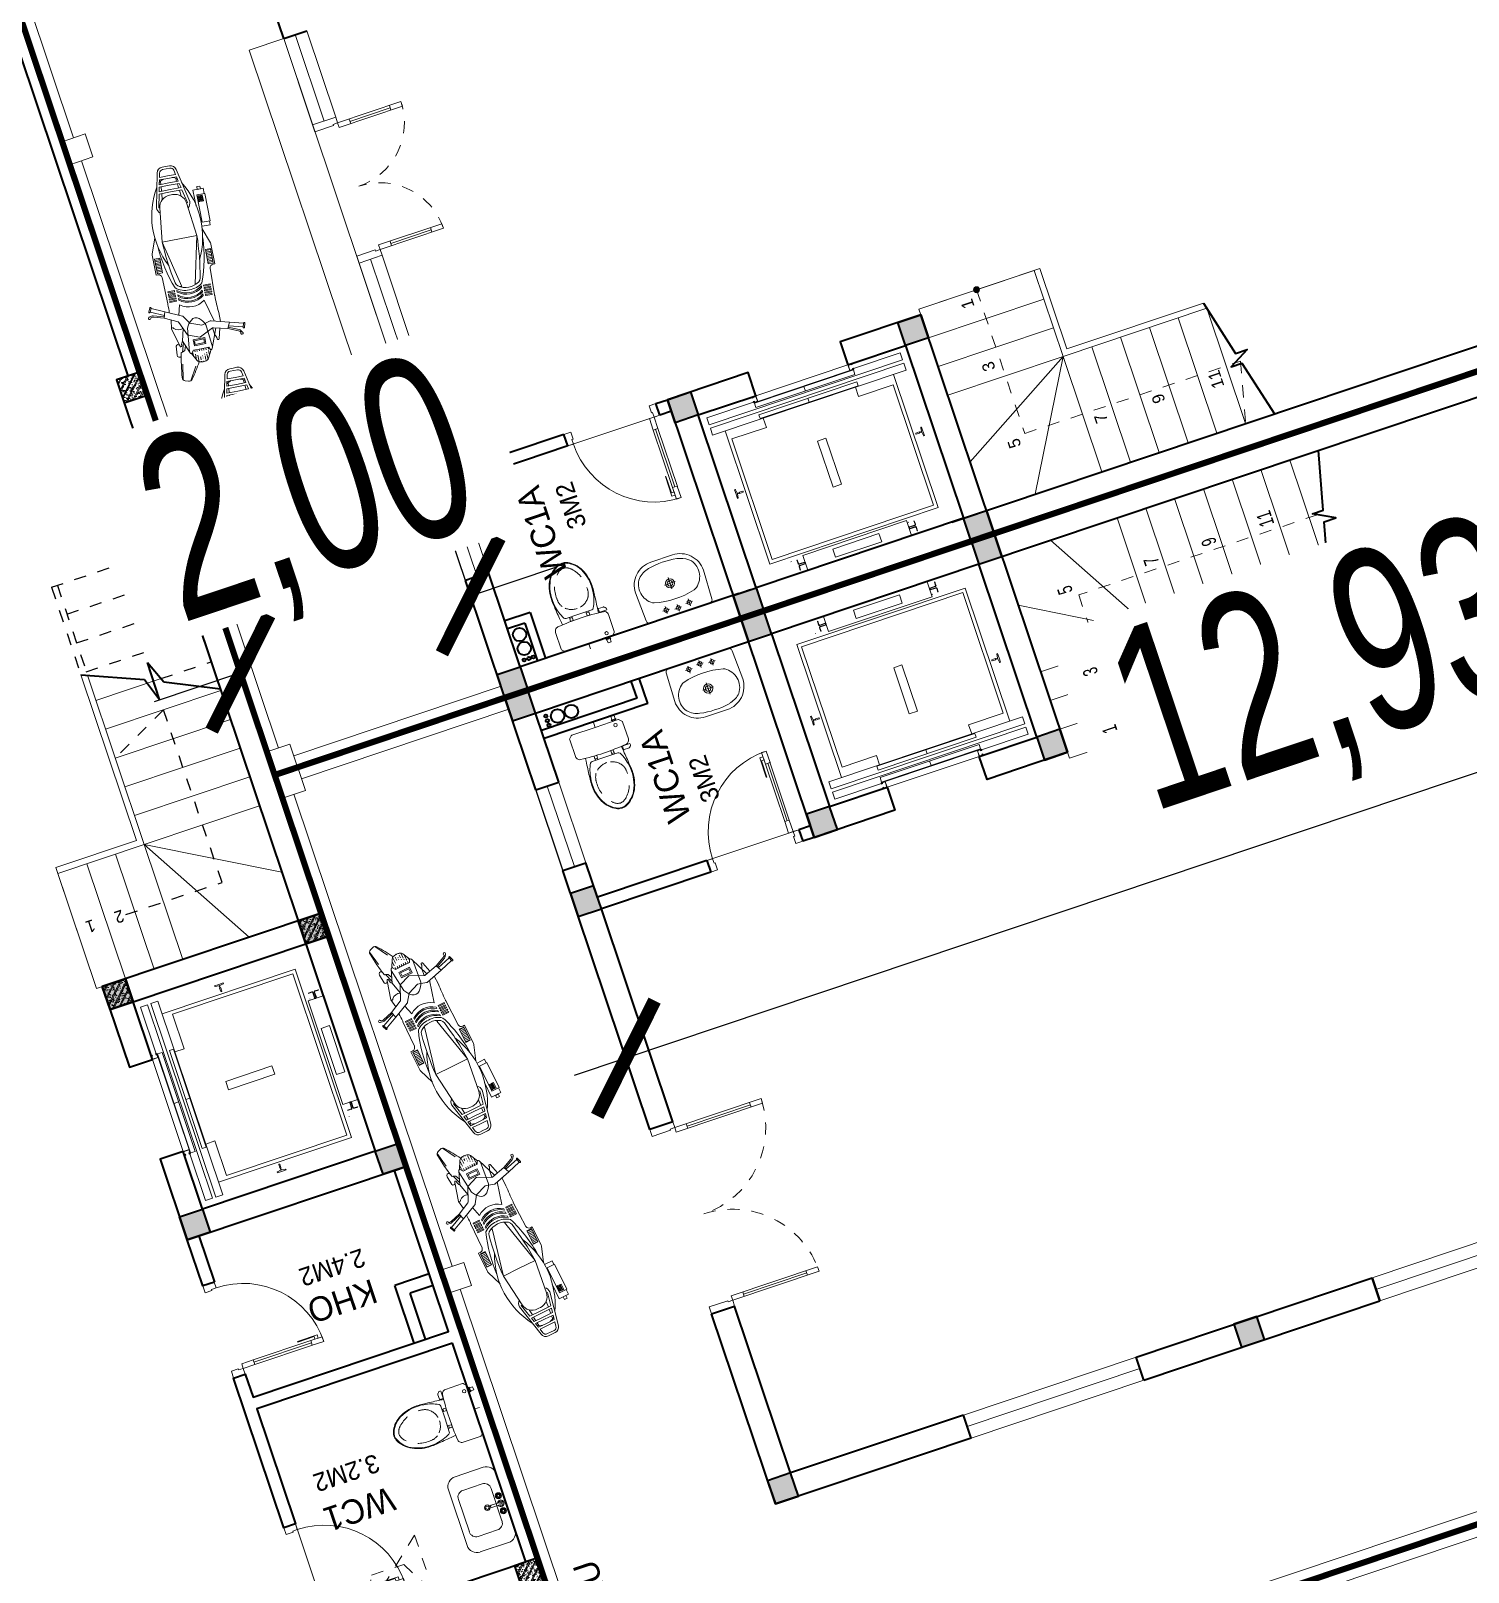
# Model space of a CAD drawing. Header units: metres. Extents: x 568336 to 569219, y 2065964 to 2066430.
# Drawn here: x 568574.41 to 568586.25, y 2066254.59 to 2066267.28 of the extents above; entities that cross this region are included whole.
import ezdxf

# ---------------------------------------------------------------- set-up
doc = ezdxf.new("R2010")
doc.units = ezdxf.units.M
for name, pattern in [('$AUDIT_BAD_LTYPE2', [0]), ('CENTER', [2, 1.25, -0.25, 0.25, -0.25]), ('DASHDOT2', [0.5, 0.25, -0.125, 0, -0.125]), ('DASHED', [0.75, 0.5, -0.25]), ('HIDDEN', [0.375, 0.25, -0.125]), ('HIDDEN2', [0.1875, 0.125, -0.0625]), ('xref-thap C (mb tang 32-2)$0$HIDDEN', [0.375, 0.25, -0.125]), ('Xref-VCMT-BT3 - tuong bao$0$HIDDEN2', [0.1875, 0.125, -0.0625])]:
    doc.linetypes.add(name, pattern=pattern)
doc.layers.get('0').update_dxf_attribs({"linetype": 'CONTINUOUS'})
doc.layers.get('DEFPOINTS').update_dxf_attribs({"linetype": 'CONTINUOUS'})
for name, color, linetype, lineweight in [('-CENTER', 143, 'CENTER', 13), ('-CONCRETE', 1, 'CONTINUOUS', 35), ('-DIM', 9, 'CONTINUOUS', 13), ('-DOOR', 137, 'CONTINUOUS', 9), ('-FURNITURE', 46, 'CONTINUOUS', 9), ('-HATCH', 8, 'CONTINUOUS', 5), ('-KH', 143, 'CONTINUOUS', 13), ('-LINE1', 7, 'CONTINUOUS', 18), ('-LINE2', 252, 'CONTINUOUS', 9), ('-STEEL1', 1, 'CONTINUOUS', 35), ('-TEXT', 7, 'CONTINUOUS', 15), ('-WALL', 4, 'CONTINUOUS', 35), ('Bighome_khuat', 251, 'DASHED', 5), ('text', 7, 'CONTINUOUS', 13), ('TEXT25', 2, 'CONTINUOUS', 13)]:
    doc.layers.add(name, color=color, linetype=linetype, lineweight=lineweight)
doc.layers.add('-RANH GIOI LO DAT', color=12, linetype='CONTINUOUS')
doc.layers.add('1-NETMANH', color=8, linetype='CONTINUOUS')
doc.styles.add('KTHUOC', font='', dxfattribs={"width": 0.8})
doc.styles.add('SVN_AVO_thuong', font='')
doc.styles.add('T1', font='', dxfattribs={"height": 200})
doc.styles.add('vnavanth', font='', dxfattribs={"width": 0.8})
doc.styles.get('KTHUOC').set_extended_font_data('.VnArial NarrowH')
doc.styles.get('SVN_AVO_thuong').set_extended_font_data('SVN-Avo')
doc.styles.get('T1').set_extended_font_data('VNgeometric Light')
doc.styles.get('vnavanth').set_extended_font_data('.VnAvantH')
doc.dimstyles.new('tien', dxfattribs={"dimscale": 0, "dimtxt": 1.5, "dimasz": 0.75, "dimexe": 0.45, "dimexo": 0, "dimgap": 0.25, "dimtad": 1, "dimzin": 1, "dimtxsty": 'KTHUOC', "dimblk1": 'ARCHTICK', "dimblk2": 'ARCHTICK', "dimsah": 1, "dimcen": 1, "dimdle": 0.45, "dimclrd": 37, "dimclre": 37, "dimclrt": 7, "dimaunit": 1, "dimadec": 0, "dimazin": 0, "dimtfac": 1, "dimtix": 1, "dimtofl": 0, "dimtmove": 2, "dimatfit": 3, "dimldrblk": 'ARCHTICK', "dimfxl": 1, "dimtfill": 1, "dimtolj": 1, "dimtzin": 1, "dimarcsym": 0})

# ---------------------------------------------------------------- blocks, each defined once
blk = doc.blocks.new('M16-T1')
at = {"layer": '-LINE1'}
blk.add_lwpolyline([(203936, 37573), (203936, 41873)], dxfattribs=at)
at = {"layer": '-RANH GIOI LO DAT', "linetype": 'HIDDEN', "ltscale": 10, "const_width": 50}
blk.add_lwpolyline([(204036, 28918), (204036, 46573), (195036, 46573), (195036, 28709)], close=True, dxfattribs=at)
blk = doc.blocks.new('X-5M-DH-2-CORE$0$A$C75E80C28')
at = {"layer": '-LINE2', "linetype": 'Continuous', "ltscale": 2}
for p, q in [((-557, -112), (-560, -112)), ((-510, -22), (-510, -51)), ((-507, -22), (-510, -22)), ((-510, -109), (-510, -79)), ((-507, -22), (-507, -51)), ((-507, -109), (-507, -79)), ((-456, -57), (-501, -57)), ((-456, -60), (-501, -60)), ((-456, -70), (-501, -70)), ((-456, -73), (-501, -73)), ((-453, -63), (-453, -67)), ((-450, -63), (-450, -67)), ((450, -63), (450, -67)), ((453, -63), (453, -67)), ((456, -57), (501, -57)), ((456, -60), (501, -60)), ((456, -70), (501, -70)), ((456, -73), (501, -73)), ((457, -112), (460, -112)), ((507, -22), (510, -22)), ((507, -22), (507, -51)), ((507, -109), (507, -79)), ((510, -22), (510, -51)), ((510, -109), (510, -79)), ((-731, -149), (731, -149)), ((-731, -1305), (-731, -149)), ((-700, -179), (700, -179)), ((-700, -1225), (-700, -179)), ((700, -1225), (700, -179)), ((731, -1305), (731, -149)), ((-700, -1225), (-400, -1225)), ((-400, -1305), (-400, -1225)), ((700, -1225), (400, -1225)), ((400, -1305), (400, -1225)), ((840, -1305), (-840, -1305)), ((-840, -1365), (-840, -1305)), ((840, -1365), (-840, -1365)), ((840, -1395), (-840, -1395)), ((-840, -1395), (-840, -1455)), ((425, -1309), (-425, -1309)), ((-425, -1343), (-425, -1309)), ((425, -1343), (-425, -1343)), ((0, -1309), (0, -1343)), ((425, -1343), (425, -1309)), ((840, -1365), (840, -1305)), ((840, -1395), (840, -1455)), ((-840, -1455), (-435, -1455)), ((-435, -1450), (-435, -1460)), ((-435, -1450), (-400, -1450)), ((-435, -1460), (-425, -1460)), ((-435, -1490), (-435, -1500)), ((-435, -1490), (-425, -1490)), ((-435, -1500), (-400, -1500)), ((-433, -1452), (-433, -1458)), ((-433, -1452), (-402, -1452)), ((-433, -1458), (-425, -1458)), ((-433, -1492), (-433, -1498)), ((-433, -1492), (-425, -1492)), ((-433, -1498), (-402, -1498)), ((430, -1406), (-430, -1406)), ((-430, -1406), (-430, -1446)), ((430, -1446), (-430, -1446)), ((-425, -1458), (-425, -1460)), ((-425, -1490), (-425, -1492)), ((-402, -1452), (-402, -1498)), ((400, -1450), (-400, -1450)), ((-400, -1450), (-400, -1500)), ((0, -1406), (0, -1446)), ((400, -1450), (400, -1500)), ((435, -1450), (400, -1450)), ((435, -1500), (400, -1500)), ((402, -1452), (402, -1498)), ((433, -1452), (402, -1452)), ((433, -1498), (402, -1498)), ((433, -1458), (425, -1458)), ((425, -1458), (425, -1460)), ((435, -1460), (425, -1460)), ((425, -1490), (425, -1492)), ((435, -1490), (425, -1490)), ((433, -1492), (425, -1492)), ((430, -1406), (430, -1446)), ((433, -1452), (433, -1458)), ((433, -1492), (433, -1498)), ((435, -1450), (435, -1460)), ((840, -1455), (435, -1455)), ((435, -1490), (435, -1500))]:
    blk.add_line(p, q, dxfattribs=at)
for points in [[(-450, 0), (-450, -130), (450, -130), (450, 0)], [(-200, -29), (200, -29), (200, -101), (-200, -101)], [(-36, -584), (36, -584), (36, -984), (-36, -984)]]:
    blk.add_lwpolyline(points, close=True, dxfattribs=at)
for points in [[(-780, -789), (-751, -789, 0.414214), (-750, -788), (-750, -784), (-750, -780, 0.414214), (-751, -779), (-780, -779, -0.256978), (-784, -782), (-798, -782, -0.414214), (-801, -779), (-804, -749, 0.414214), (-807, -746), (-812, -746), (-812, -784), (-812, -821), (-807, -821, 0.414214), (-804, -818), (-801, -789, -0.414214), (-798, -786), (-784, -786, -0.256978), (-780, -789)], [(780, -789), (751, -789, -0.414214), (750, -788), (750, -784), (750, -780, -0.414214), (751, -779), (780, -779, 0.256978), (784, -782), (798, -782, 0.414214), (801, -779), (804, -749, -0.414214), (807, -746), (812, -746), (812, -784), (812, -821), (807, -821, -0.414214), (804, -818), (801, -789, 0.414214), (798, -786), (784, -786, 0.256978), (780, -789)]]:
    blk.add_lwpolyline(points, format="xyb", dxfattribs=at)
for centre, radius, start, end in [((-501, -51), 9.4, 180, 270), ((-501, -79), 9.4, 90, 180), ((-501, -51), 6.2, 180, 270), ((-501, -79), 6.2, 90, 180), ((-456, -63), 6.2, 0, 90), ((-456, -63), 3, 0, 90), ((-456, -67), 6.2, 270, 0), ((-456, -67), 3, 270, 0), ((456, -63), 6.2, 90, 180), ((456, -67), 6.2, 180, 270), ((456, -63), 3, 90, 180), ((456, -67), 3, 180, 270), ((501, -51), 6.2, 270, 0), ((501, -51), 9.4, 270, 0), ((501, -79), 9.4, 0, 90), ((501, -79), 6.2, 0, 90)]:
    blk.add_arc(centre, radius, start, end, dxfattribs=at)
blk = doc.blocks.new('A$C5C575821')
at = {"layer": '-CONCRETE'}
h = blk.add_hatch(color=256, dxfattribs=at)
h.dxf.hatch_style = 1
h.paths.add_polyline_path([(0, 200), (0, 0), (200, 0), (200, 200)])
blk.add_lwpolyline([(0, 0), (200, 0), (200, 200), (0, 200)], close=True, dxfattribs=at)
blk = doc.blocks.new('A$C3F71457E')
at = {"layer": '-CONCRETE'}
blk.add_lwpolyline([(0, -100), (0, 400), (-1500, 400), (-1500, -1400), (0, -1400), (0, -900), (200, -900), (200, -1600), (-1700, -1600), (-1700, 600), (200, 600), (200, -100), (0, -100)], dxfattribs=at)
at = {"layer": '-LINE1'}
blk.add_line((0, -900), (0, -100), dxfattribs=at)
at = {"layer": '-WALL'}
for p in [(-1700, 400), (0, 400), (-1700, -1600), (0, -1600)]:
    blk.add_blockref('A$C5C575821', p, dxfattribs=at)
at = {"color": 2, "rotation": 90}
blk.add_blockref('X-5M-DH-2-CORE$0$A$C75E80C28', (-1500, -500), dxfattribs=at)
blk = doc.blocks.new('A$C18091ED7')
for p, q in [((0, -42), (0, 0)), ((146, -27), (179, -27)), ((146, -27), (146, -30)), ((146, -30), (166, -30)), ((153, -37), (146, -30)), ((152, 0), (152, -27)), ((152, 0), (179, 0)), ((153, -37), (166, -37)), ((153, -40), (153, -37)), ((153, -40), (178, -40)), ((153, -40), (178, -40)), ((153, -40), (153, -42)), ((185, -30), (166, -30)), ((178, -37), (166, -37)), ((185, -30), (178, -37)), ((178, -37), (178, -40)), ((178, -40), (178, -42)), ((179, 0), (179, -27)), ((179, -27), (185, -27)), ((185, -27), (185, -30)), ((-83, -267), (-83, -300)), ((-83, -278), (-83, -288)), ((-61, -290), (-83, -290)), ((-63, -265), (-81, -265)), ((-61, -267), (-61, -300)), ((61, -267), (61, -300)), ((61, -290), (83, -290)), ((63, -265), (81, -265)), ((83, -267), (83, -300)), ((83, -278), (83, -288)), ((165, -262), (165, -290)), ((168, -260), (228, -260)), ((168, -292), (207, -292)), ((231, -274), (231, -262))]:
    blk.add_line(p, q)
for points in [[(230, -219, -0.137407), (225, -235), (222, -241, -0.236081), (198, -255, -0.051961), (-198, -255, -0.236081), (-222, -241), (-225, -235, -0.137407), (-230, -219), (-230, -72, -0.198912), (-226, -63), (-209, -46, -0.198912), (-200, -42), (0, -42), (200, -42, -0.198912), (209, -46), (226, -63, -0.198912), (230, -72)], [(144, -619, -0.212405), (26, -734, -0.027685), (-1, -739, -0.022279), (-26, -734, -0.212405), (-144, -619, -0.142796), (-167, -428, -0.093005), (-128, -309, -0.256439), (-111, -300), (0, -300), (111, -300, -0.256439), (128, -309, -0.093005), (167, -428, -0.142796)]]:
    blk.add_lwpolyline(points, format="xyb", close=True)
at = {"linetype": 'xref-thap C (mb tang 32-2)$0$HIDDEN', "ltscale": 100}
blk.add_lwpolyline([(61, -669, -0.199031), (0, -699, -0.199031), (-61, -669, -0.218924), (-132, -478, -0.153791), (-112, -404, -0.236701), (0, -348, -0.236701), (112, -404, -0.153791), (132, -478, -0.218924)], format="xyb", close=True, dxfattribs=at)
blk.add_circle((166, -78), 13.9)
for centre, radius, start, end in [((-81, -267), 1.98, 90, 180), ((-63, -267), 1.98, 0, 90), ((63, -267), 1.98, 90, 180), ((81, -267), 1.98, 0, 90), ((168, -262), 2.47, 90, 180), ((168, -290), 2.47, 180, 270), ((207, -277), 15.5, 270, 306.4659), ((168, -225), 80.1, 306.4659, 320.3123), ((228, -274), 2.47, 320.3123, 0)]:
    blk.add_arc(centre, radius, start, end)
for points in [[(-156, -259), (-157, -267), (-164, -328), (-169, -385), (-184, -528), (-136, -679), (-50, -735), (-20, -741), (0, -744)], [(156, -259), (157, -267), (164, -328), (169, -385), (184, -528), (136, -679), (50, -735), (20, -741), (0, -744)]]:
    blk.add_open_spline(points, degree=3, knots=[130.613938, 130.613938, 130.613938, 130.613938, 152.852109, 311.129351, 417.703951, 561.383393, 697.692632, 710.812262, 710.812262, 710.812262, 710.812262])
blk = doc.blocks.new('*U18')
at = {"linetype": '$AUDIT_BAD_LTYPE2'}
for p, q in [((70, 100), (70, 600)), ((90, 600), (90, 100))]:
    blk.add_line(p, q, dxfattribs=at)
for points in [[(50, 600), (90, 600), (90, 700), (50, 700), (50, 600)], [(50, 603), (50, 100)], [(50, 100), (90, 100), (90, 0), (50, 0), (50, 100)]]:
    blk.add_lwpolyline(points)
for points in [[(118, 495), (118, 664), (90, 664), (90, 636), (113, 636), (113, 495)], [(0, 0), (50, 0), (50, -40), (60, -40), (60, -100), (0, -100)], [(800, 0), (750, 0), (750, -40), (740, -40), (740, -100), (800, -100)]]:
    blk.add_lwpolyline(points, close=True)
at = {"linetype": '$AUDIT_BAD_LTYPE2', "ltscale": 0.3}
blk.add_arc((50, 0), 700, 0, 90, dxfattribs=at)
blk = doc.blocks.new('*U45')
for p, q in [((-1110, 450), (-1150, 450)), ((-1130, 100), (-1130, 450)), ((-90, 450), (-50, 450)), ((-70, 100), (-70, 450)), ((-1110, 100), (-1150, 100)), ((-90, 100), (-50, 100))]:
    blk.add_line(p, q)
for points in [[(-1150, 0), (-1110, 0), (-1110, 550), (-1150, 550)], [(-50, 0), (-90, 0), (-90, 550), (-50, 550)], [(-1200, -200), (-1140, -200), (-1140, -40), (-1150, -40), (-1150, 0), (-1200, 0)], [(0, -200), (-60, -200), (-60, -40), (-50, -40), (-50, 0), (0, 0)]]:
    blk.add_lwpolyline(points, close=True)
at = {"linetype": 'HIDDEN', "ltscale": 0.1}
for centre, start, end in [((-1150, 0), 0, 90), ((-50, 0), 90, 180)]:
    blk.add_arc(centre, 550, start, end, dxfattribs=at)
blk = doc.blocks.new('A$C4ace49fd')
for p, q in [((167, 414), (224, 414)), ((195, 383), (195, 443)), ((267, 429), (324, 429)), ((295, 398), (295, 458)), ((367, 414), (424, 414)), ((395, 383), (395, 443)), ((295, 165), (295, 264)), ((249, 215), (342, 215))]:
    blk.add_line(p, q)
for points in [[(0, 200, 0.414214), (200, 0), (390, 0, 0.414214), (590, 200), (581, 446, 0.409799), (551, 475), (39, 475, 0.403607), (9, 446)], [(177, 40, 0.090773), (424, 43, 0.149887), (521, 96, 0.430722), (482, 321, 0.080637), (470, 327, 0.127732), (125, 329, 0.074208), (114, 325, 0.443092), (69, 96, 0.13364), (154, 46, 0.033617)]]:
    blk.add_lwpolyline(points, format="xyb", close=True)
for centre, radius in [((195, 414), 17.5), ((295, 429), 17.5), ((395, 414), 17.5), ((295, 215), 37.5), ((295, 215), 22.5), ((295, 215), 22.5)]:
    blk.add_circle(centre, radius)
blk = doc.blocks.new('A$C49AC32B8')
h = blk.add_hatch()
h.set_pattern_fill('ANSI31', color=256, scale=100, angle=405, style=0)
h.set_pattern_definition([(90, (1628.179, -139081.394), (-12.5, 1e-15), [])])
h.paths.add_polyline_path([(-545, -149), (-545, -107), (-667, -107), (-667, -149)])
h.paths.add_polyline_path([(-545, 276), (-545, 319), (-667, 319), (-667, 276)])
h = blk.add_hatch()
h.set_pattern_fill('ANSI31', color=256, scale=150, angle=315, style=0)
h.set_pattern_definition([(2e-15, (1485.97, -142180.918), (2e-15, 18.75), [])])
edge = h.paths.add_edge_path()
edge.add_arc((142, 1), 10, 291.0634, 432.0495)
edge.add_arc((142, 169), 10, 287.9505, 428.9366)
edge.add_arc((204, 63), 30, 298.7342, 336.6848)
edge.add_arc((204, 107), 30, 383.3152, 421.2658)
edge.add_line((152, 3), (218, 36))
edge.add_line((152, 167), (218, 133))
edge.add_line((146, 10), (129, 18))
edge.add_line((129, 18), (129, 82))
edge.add_line((129, 146), (129, 82))
edge.add_line((146, 159), (129, 146))
edge.add_arc((153, 85), 85.6, 336.6848, 359.9863)
edge.add_arc((153, 85), 85.6, 360.0137, 383.3152)
for points in [[(-244, 438, 1), (-248, 447), (-248, 447), (-280, 433), (-280, 433, 1), (-276, 424)], [(-10, -301), (-42, -189), (7, -167), (7, -167), (-21, -52), (-21, -52, -0.213812), (-21, -44), (-21, -44), (32, 67), (32, 67, 0.201882), (33, 75), (33, 75), (0, 164), (0, 164, 0.201882), (-5, 169), (-5, 169), (-117, 220), (-117, 220, -0.213812), (-123, 226), (-123, 226), (-175, 332), (-175, 332), (-226, 318), (-278, 434)], [(-185, 330), (-211, 418), (-211, 418, -0.119246), (-211, 432), (-211, 432), (-207, 453)], [(-199, 441, 2.509808), (-207, 452)], [(-199, 441), (-201, 433), (-201, 433, 0.119246), (-200, 418), (-200, 418), (-175, 332)], [(-594, 214, 0.25966), (-1245, 189, 0.25966)], [(-839, 284), (-712, 329), (-712, 329, -0.085491), (-702, 331), (-535, 331), (-535, 315), (-535, 315, 0.389594), (-508, 286), (-508, 286), (-285, 281), (-285, 281, 0.038668), (-280, 281), (-280, 281, 0.005075), (-210, 283)], [(-765, -104, 0.080514), (-403, -28), (-403, -28, 0.201101), (-366, 85), (-366, 85, 0.201101), (-403, 198), (-403, 198, 0.080514), (-765, 273)], [(-226, 318), (-163, 182), (-163, 182, 0.213812), (-158, 176), (-158, 176), (-95, 132), (-61, 38), (-81, -36), (-81, -36, 0.213812), (-81, -44), (-81, -44), (-42, -189)], [(-149, 279), (-78, 291), (74, 249, -1.090751), (74, 234, 0.1744), (38, 220), (146, 178), (146, 178, -0.70664), (146, 159)], [(-64, 196, 0.330008), (-78, 272), (-78, 272, -0.752015), (-78, 291)], [(232, 118, 0.024274), (362, 201), (362, 201, 0.338506), (373, 235), (373, 235), (373, 235), (364, 260), (364, 260, 0.338506), (333, 279), (333, 279, 0.032613), (128, 248), (128, 248), (127, 238), (53, 214)], [(160, 255, 0.671768), (145, 286), (145, 286), (70, 279), (70, 279, 0.734542), (71, 250)], [(-1030, 202, 0.218308), (-1079, 224), (-1079, 224), (-1360, 164), (-1360, 164, 0.353851), (-1399, 115), (-1399, 85), (-1399, 54, 0.353851), (-1360, 5), (-1360, 5), (-1079, -55), (-1079, -55, 0.218308), (-1030, -33)], [(-1280, 161, 0.112845), (-1300, 121)], [(-1075, 205), (-1073, 197), (-1073, 197, 0.379173), (-1161, 98)], [(-403, 141, 0.365685), (-444, 190, 0.035711), (-794, 231), (-1073, 197)], [(-415, -4, 0.315879), (-415, 173)], [(-75, -66), (-259, -18), (-259, -18, 0.336681), (-259, 187), (-259, 187), (-176, 209)], [(137, 182), (-58, 160), (-58, 160, 0.114874), (-118, 116), (-118, 116, 0.363628), (-118, 51), (-118, 51, 0.117419), (-57, 6)], [(152, 3), (218, 36), (218, 36, 0.167121), (231, 51), (231, 51, 0.102024), (238, 85), (238, 85, 0.102024), (231, 119), (231, 119, 0.167121), (218, 133), (218, 133), (152, 167)], [(-1300, 49, 0.112845), (-1280, 9)], [(-1073, -27, -0.379173), (-1161, 72, 0.379173), (-1073, -27), (-1073, -27), (-1075, -35)], [(-1073, -27), (-794, -61), (-794, -61, 0.035711), (-444, -21), (-444, -21, 0.365685), (-403, 28)], [(-17, -71), (146, -9), (146, -9, 0.70664), (146, 10)], [(-1245, -19, 0.25966), (-594, -44)], [(-61, -117), (-136, -117), (-136, -117, 0.010417), (-280, -111), (-280, -111, 0.038668), (-285, -111), (-285, -111), (-508, -116), (-508, -116, 0.389594), (-535, -146), (-535, -146), (-535, -161), (-702, -161, -0.085491), (-712, -159), (-712, -159), (-839, -114)], [(38, -50, 0.1744), (74, -64), (74, -64, -1.090751), (74, -79), (74, -79), (-9, -102)], [(-3, -171), (34, -256), (34, -256, 0.119246), (43, -267), (43, -267), (59, -280)], [(7, -167), (43, -249), (43, -249, 0.119246), (51, -261), (51, -261), (58, -266)], [(-12, -302, 1), (-9, -312), (-9, -312), (24, -302), (24, -302, 1), (22, -292)], [(59, -280, 2.509808), (58, -266)]]:
    blk.add_lwpolyline(points, format="xyb")
for points in [[(-276, 424), (-244, 438)], [(-197, 326), (-246, 437)], [(227, 253), (352, 275)], [(-1262, 151), (-1289, 148)], [(-1206, 156), (-1242, 153)], [(-1075, 205), (-1186, 181), (-1186, 85), (-1186, -11), (-1075, -35)], [(-1136, 164), (-1186, 158)], [(-403, 28), (-794, -61), (-794, -61), (-794, 85), (-794, 231), (-794, 231), (-403, 141)], [(38, 220), (-61, 195)], [(82, 203), (118, 217), (127, 238)], [(146, 159), (129, 146), (129, 82), (129, 18), (146, 10)], [(263, 153), (373, 216)], [(-1262, 19), (-1289, 21)], [(-1206, 13), (-1242, 17)], [(-1136, 6), (-1186, 11)], [(-58, 6), (131, -14)], [(-1121, -185), (-1165, -185), (-1165, -99), (-1031, -99)], [(-859, -116), (-859, -185), (-892, -185)], [(38, -50), (-21, -44)], [(-14, -176), (19, -293)], [(-12, -302), (22, -292)]]:
    blk.add_lwpolyline(points)
for points in [[(-667, 319), (-667, 276), (-545, 276), (-545, 319)], [(-382, 207), (-382, 262), (-373, 262), (-373, 207)], [(-362, 207), (-362, 262), (-353, 262), (-353, 207)], [(-342, 207), (-342, 262), (-333, 262), (-333, 207)], [(-322, 207), (-322, 262), (-313, 262), (-313, 207)], [(-302, 207), (-302, 262), (-293, 262), (-293, 207)], [(-1262, 165), (-1300, 157), (-1300, 85), (-1300, 13), (-1300, 13), (-1262, 5), (-1262, 85)], [(-1242, 169), (-1242, 85), (-1242, 1), (-1242, 1), (-1206, -7), (-1206, -7), (-1206, 85), (-1206, 177), (-1206, 177)], [(95, 132), (95, 35), (44, 35), (44, 132)], [(-1161, 85), (-1161, 98)], [(-1161, 85), (-1161, 72)], [(85, 122), (85, 45), (54, 45), (54, 122)], [(-892, -190), (-892, -123), (-1121, -123), (-1121, -190)], [(-667, -149), (-667, -107), (-545, -107), (-545, -149)], [(-382, -37), (-382, -92), (-373, -92), (-373, -37)], [(-362, -37), (-362, -92), (-353, -92), (-353, -37)], [(-342, -37), (-342, -92), (-333, -92), (-333, -37)], [(-322, -37), (-322, -92), (-313, -92), (-313, -37)], [(-302, -37), (-302, -92), (-293, -92), (-293, -37)], [(-1165, -135), (-1165, -161), (-1188, -161), (-1188, -135)], [(-1111, -130), (-1111, -138), (-1063, -138), (-1063, -130)], [(-1111, -145), (-1111, -152), (-1063, -152), (-1063, -145)], [(-1111, -159), (-1111, -167), (-1063, -167), (-1063, -159)]]:
    blk.add_lwpolyline(points, close=True)
for points in [[(-1379, 115), (-1379, 85), (-1379, 54), (-1379, 54, 0.353851), (-1356, 25), (-1356, 25), (-1320, 17), (-1320, 17), (-1320, 85), (-1320, 152), (-1320, 152), (-1356, 145), (-1356, 145, 0.353851)], [(-366, 187), (-379, 187), (-379, 187, -0.363938), (-379, -18), (-379, -18), (-366, -18), (-366, -18, 0.336681)], [(-329, 187), (-342, 187), (-342, 187, -0.363938), (-342, -18), (-342, -18), (-329, -18), (-329, -18, 0.336681)], [(-311, 187), (-298, 187), (-298, 187, -0.336681), (-298, -18), (-298, -18), (-311, -18), (-311, -18, 0.363938)]]:
    blk.add_lwpolyline(points, format="xyb", close=True)
blk = doc.blocks.new('M15-T1')
at = {"layer": '-HATCH', "true_color": 0x8c8896}
h = blk.add_hatch(color=252, dxfattribs=at)
h.dxf.hatch_style = 1
edge = h.paths.add_edge_path()
edge.add_arc((197359, 106489), 24.6, 0, 360)
at = {"layer": '-CONCRETE'}
for centre, radius in [((195653, 110991, 0), 13), ((195653, 110949, 0), 13), ((195744, 110960, 0), 55), ((195864, 110960, 0), 55), ((195653, 110911, 0), 13)]:
    blk.add_circle(centre, radius, dxfattribs=at)
at = {"layer": '-DOOR'}
blk.add_line((198385, 111240), (201135, 111240), dxfattribs=at)
for points in [[(197029, 111240), (196429, 111240), (196429, 111040), (197029, 111040)], [(198385, 111240), (199185, 111240), (199185, 111040), (198385, 111040)], [(200385, 111240), (201135, 111240), (201135, 111040), (200385, 111040)]]:
    blk.add_lwpolyline(points, close=True, dxfattribs=at)
for points in [[(196429, 111140), (197029, 111140)], [(198385, 111140), (199185, 111140)], [(200385, 111140), (201135, 111140)]]:
    blk.add_lwpolyline(points, dxfattribs=at)
at = {"layer": '-HATCH'}
blk.add_line((197210, 109290), (197210, 110090), dxfattribs=at)
at = {"layer": '-KH', "linetype": 'HIDDEN2', "ltscale": 5}
blk.add_line((196110, 104614), (195610, 104739), dxfattribs=at)
blk.add_lwpolyline([(197359, 106489), (196110, 106489), (196110, 104614)], dxfattribs=at)
at = {"layer": '-KH'}
blk.add_circle((197359, 106489), 24.6, dxfattribs=at)
at = {"layer": '-LINE1'}
for p, q in [((196610, 105989), (196032, 106989)), ((196610, 106989), (196610, 105989)), ((196860, 105989), (196860, 106989)), ((196860, 106989), (196860, 105989)), ((197109, 105989), (197109, 106989)), ((197109, 106989), (197109, 105989)), ((197310, 106990), (197359, 106990)), ((197359, 105989), (197359, 106989)), ((197359, 106989), (197359, 105939)), ((196610, 105989), (195610, 106567)), ((196610, 104739), (196610, 105989)), ((196610, 105989), (197359, 105989)), ((196660, 104752), (196660, 105939)), ((196660, 105939), (197359, 105939))]:
    blk.add_line(p, q, dxfattribs=at)
at = {"layer": '-LINE1', "lineweight": 18}
for p, q in [((196610, 105989), (195610, 105989)), ((196610, 105739), (195610, 105739)), ((196610, 105489), (195610, 105489)), ((196610, 105239), (195610, 105239)), ((196610, 104989), (195610, 104989)), ((196610, 104739), (195610, 104739)), ((195610, 104489), (195610, 104489))]:
    blk.add_line(p, q, dxfattribs=at)
at = {"layer": '-LINE1'}
for points in [[(195410, 113040), (195610, 113040), (195610, 113240), (195410, 113240)], [(200710, 113040), (200910, 113040), (200910, 113240), (200710, 113240)]]:
    blk.add_lwpolyline(points, close=True, dxfattribs=at)
for points in [[(200710, 113140), (195610, 113140)], [(206210, 113140), (200910, 113140)], [(195510, 113040), (195510, 111240)], [(201135, 111240), (201135, 111540), (198385, 111540), (198385, 111240)]]:
    blk.add_lwpolyline(points, dxfattribs=at)
at = {"layer": '-RANH GIOI LO DAT', "linetype": 'HIDDEN', "ltscale": 10, "const_width": 50}
blk.add_lwpolyline([(201411, 95934), (206410, 101050), (206410, 113240), (195410, 113240), (195410, 95794)], close=True, dxfattribs=at)
at = {"layer": '-WALL'}
for p, q in [((195410, 111240), (196429, 111240)), ((195410, 98595), (195410, 111240)), ((196429, 111040), (196429, 111240)), ((196429, 111040), (196429, 111240)), ((197029, 111240), (198385, 111240)), ((197029, 111040), (197029, 111240)), ((197029, 111040), (197029, 111240)), ((198385, 111040), (198385, 111240)), ((201135, 111240), (202410, 111240)), ((201135, 111240), (201135, 111040)), ((195610, 111040), (196429, 111040)), ((195610, 109140), (195610, 111040)), ((195940, 110890), (195940, 111040)), ((196010, 110820), (196010, 111040)), ((197029, 111040), (197210, 111040)), ((197210, 110090), (197210, 111040)), ((197310, 111040), (198385, 111040)), ((197310, 110090), (197310, 111040)), ((195940, 110890), (195610, 110890)), ((196010, 110820), (195610, 110820)), ((197210, 110090), (197310, 110090)), ((197210, 109290), (197310, 109290)), ((197210, 109190), (197210, 109290)), ((195610, 109190), (195610, 109040)), ((195610, 107290), (195610, 99709))]:
    blk.add_line(p, q, dxfattribs=at)
for points in [[(197310, 109290), (197310, 109190)], [(196660, 104752), (196183, 104633), (196183, 104532), (196090, 104703), (196090, 104609), (195610, 104489)]]:
    blk.add_lwpolyline(points, dxfattribs=at)
at = {"layer": '-DOOR'}
for name, p, rotation in [('*U45', (199185, 111040), 180), ('*U18', (197210, 109290), 90.00000000000001)]:
    blk.add_blockref(name, p, dxfattribs=dict(at, rotation=rotation))
at = {"layer": '-FURNITURE', "xscale": -1}
for name, p, rotation in [('A$C49AC32B8', (197297, 112599), 352.3453467381116), ('A$C49AC32B8', (199047, 112599), 352.3453467381116), ('A$C18091ED7', (195568, 110443), 90)]:
    blk.add_blockref(name, p, dxfattribs=dict(at, rotation=rotation))
at = {"layer": '-FURNITURE', "rotation": 90.00000000000001}
blk.add_blockref('A$C4ace49fd', (196085, 109356), dxfattribs=at)
at = {"layer": '-WALL', "xscale": -1}
blk.add_blockref('A$C5C575821', (195610, 111040), dxfattribs=at)
at = {"layer": '-WALL', "xscale": -1, "rotation": 180}
blk.add_blockref('A$C3F71457E', (197110, 107590), dxfattribs=at)
at = {"layer": '-TEXT', "color": 2, "style": 'vnavanth'}
blk.add_text('wc1A', height=200, dxfattribs=at).set_placement((196217, 110419))
at = {"layer": '-TEXT', "style": 'T1'}
for s, p in [('5', (196023, 106547)), ('3', (196691, 106547)), ('1', (197234, 106547)), ('7', (195991, 105805)), ('9', (195995, 105305)), ('11', (195957, 104805))]:
    blk.add_text(s, height=100, rotation=0, dxfattribs=at).set_placement(p)
at = {"layer": 'TEXT25', "style": 'T1'}
blk.add_text('3M2', height=150, rotation=0, dxfattribs=at).set_placement((196542, 110148))
blk = doc.blocks.new('*U14')
for p, q in [((-1510, 650), (-1550, 650)), ((-90, 650), (-50, 650)), ((-1510, 100), (-1550, 100)), ((-90, 100), (-50, 100))]:
    blk.add_line(p, q)
at = {"color": 251}
for p, q in [((-1530, 100), (-1530, 650)), ((-70, 100), (-70, 650))]:
    blk.add_line(p, q, dxfattribs=at)
for points in [[(-1550, 0), (-1510, 0), (-1510, 750), (-1550, 750)], [(-50, 0), (-90, 0), (-90, 750), (-50, 750)], [(-1600, -200), (-1540, -200), (-1540, -40), (-1550, -40), (-1550, 0), (-1600, 0)], [(0, -200), (-60, -200), (-60, -40), (-50, -40), (-50, 0), (0, 0)]]:
    blk.add_lwpolyline(points, close=True)
at = {"layer": 'Bighome_khuat', "linetype": 'Xref-VCMT-BT3 - tuong bao$0$HIDDEN2'}
for centre, start, end in [((-1550, 0), 0, 90), ((-50, 0), 90, 180)]:
    blk.add_arc(centre, 750, start, end, dxfattribs=at)
blk = doc.blocks.new('M10-T1')
at = {"layer": '-HATCH', "true_color": 0x8c8896}
h = blk.add_hatch(color=252, dxfattribs=at)
h.dxf.hatch_style = 1
edge = h.paths.add_edge_path()
edge.add_arc((202813, -357388), 24.6, 0, 360)
at = {"layer": '-CONCRETE'}
for centre, radius in [((204434, -352910, 0), 13), ((204483, -353001, 0), 55), ((204473, -352910, 0), 13), ((204514, -352910, 0), 13), ((204483, -353121, 0), 55)]:
    blk.add_circle(centre, radius, dxfattribs=at)
at = {"layer": '-DOOR'}
for p, q in [((197763, -354338), (197763, -355838)), ((197763, -355838), (197763, -354338)), ((197863, -354338), (197863, -355838)), ((197863, -355838), (197863, -354338)), ((197963, -354338), (197963, -355838)), ((197963, -355838), (197963, -354338)), ((197863, -357888), (197863, -359388))]:
    blk.add_line(p, q, dxfattribs=at)
for points in [[(203263, -352638), (203963, -352638), (203963, -352838), (203263, -352838)], [(197963, -361388), (197963, -357888), (197763, -357888), (197763, -361388)]]:
    blk.add_lwpolyline(points, close=True, dxfattribs=at)
blk.add_lwpolyline([(203963, -352738), (203263, -352738)], dxfattribs=at)
at = {"layer": '-KH', "linetype": 'HIDDEN2', "ltscale": 5}
blk.add_lwpolyline([(204063, -359460), (204063, -357388), (202838, -357388)], dxfattribs=at)
at = {"layer": '-KH'}
blk.add_circle((202813, -357388), 24.6, dxfattribs=at)
at = {"layer": '-LINE1'}
for p, q in [((202813, -357888), (202813, -356888)), ((202813, -356888), (202863, -356888)), ((203063, -356888), (203063, -357888)), ((203313, -356888), (203313, -357888)), ((203563, -356888), (203563, -359388)), ((203563, -357888), (204141, -356888)), ((203563, -357888), (204563, -357311)), ((203563, -357888), (202813, -357888)), ((203063, -357888), (204563, -357888)), ((203563, -359388), (203563, -357888)), ((203513, -357938), (202813, -357938)), ((203513, -359376), (203513, -357938)), ((203563, -358138), (204563, -358138)), ((203563, -358388), (204563, -358388)), ((203563, -358638), (204563, -358638)), ((203563, -358888), (204563, -358888)), ((203563, -359138), (204563, -359138)), ((203563, -359388), (204563, -359388))]:
    blk.add_line(p, q, dxfattribs=at)
at = {"layer": '-LINE1', "linetype": 'Continuous', "ltscale": 10}
for points in [[(200263, -350838), (200463, -350838), (200463, -350638), (200263, -350638)], [(204563, -350838), (204763, -350838), (204763, -350638), (204563, -350638)]]:
    blk.add_lwpolyline(points, close=True, dxfattribs=at)
at = {"layer": '-LINE1'}
for points in [[(200263, -350738), (195963, -350738)], [(204563, -350738), (200463, -350738)], [(204663, -352638), (204663, -350838)], [(195863, -355138), (195863, -359238)]]:
    blk.add_lwpolyline(points, dxfattribs=at)
blk.add_arc((202813, -357913), 25, 90, 270, dxfattribs=at)
at = {"layer": '-LINE2'}
blk.add_line((202963, -354588), (202964, -353788), dxfattribs=at)
at = {"layer": '-RANH GIOI LO DAT', "linetype": 'HIDDEN', "ltscale": 10, "const_width": 50}
blk.add_lwpolyline([(204763, -368084), (204763, -350638), (195763, -350638), (195763, -368293)], close=True, dxfattribs=at)
at = {"layer": '-WALL'}
for p, q in [((204763, -352438), (204763, -365368)), ((197763, -352638), (199413, -352638)), ((197763, -354338), (197763, -352638)), ((199413, -352638), (199413, -352838)), ((201013, -352638), (203263, -352638)), ((201013, -352838), (201013, -352638)), ((203263, -352638), (203263, -352838)), ((203963, -352638), (203963, -352838)), ((203963, -352638), (204763, -352638)), ((197963, -352838), (199413, -352838)), ((197963, -354338), (197963, -352838)), ((201013, -352838), (202863, -352838)), ((202863, -353788), (202863, -352838)), ((202963, -352838), (203263, -352838)), ((202963, -353788), (202963, -352838)), ((203963, -352838), (204563, -352838)), ((204343, -353738), (204343, -352838)), ((204413, -353668), (204413, -352838)), ((204563, -352838), (204563, -354688)), ((204413, -353668), (204563, -353668)), ((202963, -353788), (202863, -353788)), ((204343, -353738), (204563, -353738)), ((197763, -354338), (197963, -354338)), ((202863, -354688), (202863, -354588)), ((202963, -354588), (202863, -354588)), ((202963, -354688), (202963, -354588)), ((197763, -355838), (197763, -357888)), ((197763, -355838), (197963, -355838)), ((197963, -355838), (197963, -357888)), ((204563, -356688), (204563, -364168)), ((197963, -357888), (197763, -357888)), ((197763, -357888), (197963, -357888))]:
    blk.add_line(p, q, dxfattribs=at)
blk.add_lwpolyline([(203513, -359376), (203990, -359495), (203990, -359596), (204083, -359424), (204083, -359518), (204563, -359638)], dxfattribs=at)
at = {"layer": '-DOOR', "xscale": -1}
for name, p, rotation in [('*U14', (201013, -352838), 180), ('*U18', (202963, -354588), 269.9999999899506)]:
    blk.add_blockref(name, p, dxfattribs=dict(at, rotation=rotation))
at = {"layer": '-FURNITURE'}
for name, p, rotation in [('A$C49AC32B8', (201070, -351234), 7.654653261888336), ('A$C49AC32B8', (202821, -351234), 7.654653261888336), ('A$C18091ED7', (204338, -353264), 270)]:
    blk.add_blockref(name, p, dxfattribs=dict(at, rotation=rotation))
at = {"layer": '-FURNITURE', "xscale": -1, "rotation": 270}
blk.add_blockref('A$C4ace49fd', (204088, -354544), dxfattribs=at)
at = {"layer": '-WALL'}
for p in [(197763, -352838), (202863, -352838), (204563, -352838), (197763, -356888), (204563, -356888)]:
    blk.add_blockref('A$C5C575821', p, dxfattribs=at)
at = {"layer": '-WALL', "rotation": 180}
blk.add_blockref('A$C3F71457E', (203063, -356288), dxfattribs=at)
at = {"layer": '-TEXT', "color": 2, "style": 'vnavanth'}
blk.add_text('S¢N SAU', height=200, rotation=0, dxfattribs=at).set_placement((196637, -351090))
at = {"layer": 'DEFPOINTS', "style": 'T1', "width": 0.7}
for s, p in [('1', (202902, -357336)), ('3', (203402, -357336)), ('5', (204105, -357352)), ('7', (204105, -358102)), ('9', (204105, -358602)), ('11', (204105, -359102))]:
    blk.add_text(s, height=120, rotation=0, dxfattribs=at).set_placement(p)
at = {"layer": 'TEXT25'}
for s, height, style, p in [('WC1A', 200, 'SVN_AVO_thuong', (203341, -353782)), ('3M2', 150, 'T1', (203413, -354055))]:
    blk.add_text(s, height=height, rotation=0, dxfattribs=dict(at, style=style)).set_placement(p)
blk = doc.blocks.new('lavabo4')
for p, q in [((241, 0), (-241, 0)), ((-327, -86), (-327, -330)), ((141, -80), (-141, -80)), ((-74, -39), (-79, -39)), ((-74, -44), (-79, -44)), ((-67, -33), (-67, -28)), ((-67, -50), (-67, -55)), ((-63, -33), (-63, -28)), ((-63, -50), (-63, -55)), ((-57, -39), (-52, -39)), ((-57, -44), (-52, -44)), ((-9, -57), (-9, -123)), ((9, -123), (9, -57)), ((57, -39), (52, -39)), ((57, -44), (52, -44)), ((63, -33), (63, -28)), ((63, -50), (63, -55)), ((68, -33), (68, -28)), ((68, -50), (68, -55)), ((74, -39), (79, -39)), ((74, -44), (79, -44)), ((327, -330), (327, -86)), ((-200, -138), (-200, -305)), ((200, -305), (200, -138)), ((-141, -363), (141, -363)), ((-241, -416), (241, -416))]:
    blk.add_line(p, q)
for centre, radius in [((-65, -42), 24.8), ((-83, -42), 5.03), ((-65, -42), 9), ((-65, -24), 5.03), ((-65, -60), 5.03), ((-47, -42), 5.03), ((0, -42), 9), ((65, -42), 24.8), ((47, -42), 5.03), ((65, -42), 9), ((65, -24), 5.03), ((65, -60), 5.03), ((83, -42), 5.03), ((0, -159), 22.8), ((0, -159), 14.1)]:
    blk.add_circle(centre, radius)
for centre, radius, start, end in [((-241, -86), 86.1, 90, 180), ((-141, -138), 58.8, 90, 180), ((-65, -42), 18, 105.2407, 164.2093), ((-65, -42), 18, 196.2342, 253.9047), ((-65, -42), 18, 16.4413, 74.0789), ((-65, -42), 18, 286.12, 344.0884), ((0, -42), 27, 289.6514, 250.3603), ((0, -42), 18, 300.3431, 239.7554), ((0, -123), 9, 180, 0), ((65, -42), 18, 106.12, 164.0884), ((65, -42), 18, 196.4413, 254.0789), ((65, -42), 18, 16.2342, 73.9047), ((65, -42), 18, 285.2407, 344.2093), ((141, -138), 58.8, 0, 90), ((241, -86), 86.1, 0, 90), ((-241, -330), 86.1, 180, 270), ((-141, -305), 58.8, 180, 270), ((141, -305), 58.8, 270, 0), ((241, -330), 86.1, 270, 0)]:
    blk.add_arc(centre, radius, start, end)
blk = doc.blocks.new('A$Cf949713d')
at = {"layer": '-LINE1'}
for p, q in [((1754, 3250), (4, 3250)), ((1004, 2250), (427, 3250)), ((1004, 3250), (1004, 2250)), ((1254, 2250), (1254, 3250)), ((1254, 3250), (1254, 2250)), ((1504, 2250), (1504, 3250)), ((1504, 3250), (1504, 2250)), ((1754, 2250), (1754, 3250)), ((1754, 3250), (1754, 2200)), ((1004, 2250), (4, 2827)), ((1004, 780), (1004, 2250)), ((1004, 2250), (1754, 2250)), ((1054, 2200), (1054, 759)), ((1054, 2200), (1754, 2200))]:
    blk.add_line(p, q, dxfattribs=at)
at = {"layer": '-LINE1', "lineweight": 18}
for p, q in [((4, 3250), (4, 1250)), ((1004, 2250), (4, 2250)), ((1004, 2000), (4, 2000)), ((1004, 1750), (4, 1750)), ((1004, 1500), (4, 1500)), ((1004, 1250), (4, 1250)), ((1004, 1000), (439, 1000))]:
    blk.add_line(p, q, dxfattribs=at)
at = {"layer": '-WALL'}
for p, q in [((426, 1032), (0, 1235)), ((505, 1160), (503, 839)), ((570, 962), (505, 1160)), ((503, 839), (426, 1032)), ((1054, 759), (570, 962))]:
    blk.add_line(p, q, dxfattribs=at)
at = {"layer": '1-NETMANH', "linetype": 'DASHDOT2'}
for p, q in [((4, 1233), (4, 0)), ((439, 1000), (4, 1000)), ((1004, 0), (1004, 780)), ((1004, 750), (4, 750)), ((1054, 0), (1054, 759)), ((1004, 500), (4, 500)), ((1004, 250), (4, 250)), ((1054, 0), (4, 0))]:
    blk.add_line(p, q, dxfattribs=at)
blk.add_lwpolyline([(1331, 2750), (496, 2750), (502, 1250), (502, 1250), (1004, 1500), (1004, 1500)], dxfattribs=at)
at = {"layer": '-TEXT', "color": 2, "style": 'vnavanth'}
for s, p in [('2', (1351, 2698)), ('1', (1600, 2698))]:
    blk.add_text(s, height=100, dxfattribs=at).set_placement(p)
blk = doc.blocks.new('18x35')
at = {"layer": '-HATCH'}
h = blk.add_hatch(dxfattribs=at)
h.set_pattern_fill('CHAU-01', color=256, scale=10, pattern_type=2)
h.set_pattern_definition([(50, (0, 0), (71.726018, -6.275213), [7.5, -82.5]), (355, (0, 0), (-13.875133, 75.219213), [6, -66]), (100.4514, (5.98, -0.52), (57.85094, 68.943954), [6.37402, -70.11421]), (46.1842, (0, 20), (106.724105, -16.5519), [11.25, -123.75]), (96.6356, (8.89, 18.62), (93.46627, 97.41179), [9.56103, -105.1713]), (351.1842, (0, 20), (93.4662, 97.41186), [9, -99]), (21, (10, 15), (59.690705, -40.26189), [7.5, -82.5]), (326, (10, 15), (24.331533, 72.515005), [6, -66]), (71.4514, (14.974, 11.645), (84.022263, 32.25305), [6.37402, -70.11421]), (37.5, (0, 0), (1.2159855, 33.2893854), [0, -65.2, 0, -67, 0, -66.25]), (7.5, (0, 0), (26.306954, 39.441171), [0, -38.2, 0, -63.7, 0, -25.25]), (327.5, (-22.3, 0), (53.3822436, -2.255487), [0, -25, 0, -78, 0, -103.5]), (317.5, (-32.3, 0), (58.318617, 10.010498), [0, -32.5, 0, -51.8, 0, -73.5]), (45, (0, 0), (-30.052038, 30.052038), []), (45, (0, 12.25), (-30.052038, 30.052038), [])])
h.paths.add_polyline_path([(96508, 47993), (96508, 47793), (96708, 47793), (96708, 47993)])
at = {"layer": '-STEEL1'}
blk.add_lwpolyline([(96508, 47793), (96708, 47793), (96708, 47993), (96508, 47993)], close=True, dxfattribs=at)
blk = doc.blocks.new('M1-T1')
at = {"layer": '-CONCRETE', "color": 1, "linetype": 'HIDDEN', "ltscale": 10, "const_width": 50}
blk.add_lwpolyline([(191582, 50952), (197582, 50952), (197582, 30952), (191582, 30952)], close=True, dxfattribs=at)
at = {"layer": '-DOOR'}
blk.add_lwpolyline([(193382, 48652), (193381, 47852)], dxfattribs=at)
at = {"layer": '-LINE1', "lineweight": 18}
blk.add_lwpolyline([(191582, 50952), (197582, 50952), (197582, 30952), (191582, 30952)], close=True, dxfattribs=at)
at = {"layer": '-LINE2', "linetype": 'HIDDEN2', "ltscale": 10}
for points in [[(192481, 48752), (192481, 48252), (193081, 48752)], [(193081, 48752), (192921, 48452), (192642, 48452), (192481, 48752)]]:
    blk.add_lwpolyline(points, dxfattribs=at)
at = {"layer": '-WALL'}
for p, q in [((191882, 46752), (191882, 46352)), ((191982, 46752), (191982, 46252)), ((191682, 46352), (191882, 46352)), ((191682, 46252), (191982, 46252)), ((191682, 43152), (191582, 43152)), ((191582, 43152), (191582, 34952)), ((191782, 38652), (191782, 43152)), ((191682, 35052), (191682, 38452))]:
    blk.add_line(p, q, dxfattribs=at)
blk.add_lwpolyline([(191682, 46852), (193381, 46852), (193381, 47852), (193482, 47852), (193482, 46552), (193381, 46552), (193381, 46752), (191682, 46752), (191682, 45352), (191582, 45352), (191582, 48952), (192481, 48952), (192481, 48752), (191682, 48752), (191682, 46852)], dxfattribs=at)
blk.add_lwpolyline([(193381, 45752), (193482, 45752), (193482, 45352), (193381, 45352)], close=True, dxfattribs=at)
at = {"layer": 'text'}
for p, q in [((191582, 44152), (191581, 44152)), ((191582, 44052), (191581, 44052))]:
    blk.add_line(p, q, dxfattribs=at)
at = {"layer": '-DOOR', "xscale": -1, "rotation": 89.99999998995061}
for p in [(193382, 48652), (193382, 46552)]:
    blk.add_blockref('*U18', p, dxfattribs=at)
at = {"layer": '-FURNITURE', "rotation": 90}
blk.add_blockref('lavabo4', (191682, 48229), dxfattribs=at)
at = {"layer": '-FURNITURE', "xscale": -1, "rotation": 90}
blk.add_blockref('A$C18091ED7', (191639, 47425), dxfattribs=at)
at = {"layer": '-STEEL1'}
for p in [(95074, 959), (95074, -4641), (96774, -4641), (95074, -9341)]:
    blk.add_blockref('18x35', p, dxfattribs=at)
at = {"layer": '-WALL', "xscale": -1, "rotation": 180}
blk.add_blockref('A$C3F71457E', (193282, 43752), dxfattribs=at)
at = {"layer": '-WALL', "color": 1}
blk.add_blockref('A$Cf949713d', (191778, 39902), dxfattribs=at)
at = {"layer": 'TEXT25'}
for s, height, style, p in [('WC1', 200, 'SVN_AVO_thuong', (192548, 47805)), ('3.2M2', 150, 'T1', (192571, 47514)), ('KHO', 200, 'SVN_AVO_thuong', (192143, 46137)), ('2.4M2', 150, 'T1', (192144, 45872))]:
    blk.add_text(s, height=height, rotation=360, dxfattribs=dict(at, style=style)).set_placement(p)
blk = doc.blocks.new('_ArchTick')
at = {"color": 0, "linetype": 'ByBlock', "const_width": 0.15}
blk.add_lwpolyline([(-0.5, -0.5), (0.5, 0.5)], dxfattribs=at)
blk = doc.blocks.new('*D172')
at = {"color": 37, "lineweight": -2, "transparency": 16777216}
for p, q in [((568578.316, 2066261.791), (568577.891, 2066263.058)), ((568578.034, 2066262.631), (568578.745, 2066262.87)), ((568576.42, 2066261.155), (568575.995, 2066262.421)), ((568576.138, 2066261.995), (568575.427, 2066261.756))]:
    blk.add_line(p, q, dxfattribs=at)
at = {"layer": 'DEFPOINTS', "color": 0, "transparency": 16777216}
for p in [(568578.316, 2066261.791), (568576.42, 2066261.155)]:
    blk.add_point(p, dxfattribs=at)
at = {"color": 37, "lineweight": -2, "transparency": 16777216, "xscale": 0.75, "yscale": 0.75, "zscale": 0.75}
for p, rotation in [((568578.034, 2066262.631), 198.5514316619931), ((568576.138, 2066261.995), 18.55143166199314)]:
    blk.add_blockref('_ArchTick', p, dxfattribs=dict(at, rotation=rotation))
at = {"color": 7, "transparency": 16777216, "insert": (568576.72, 2066263.405), "char_height": 1.5, "attachment_point": 5, "rotation": 18.5514, "style": 'KTHUOC', "bg_fill": 3, "box_fill_scale": 1.1, "bg_fill_color": 256, "bg_fill_true_color": 13158600, "bg_fill_transparency": 0}
blk.add_mtext('\\A1;2,00 ', dxfattribs=at)
at = {"layer": 'DEFPOINTS', "color": 0, "transparency": 16777216}
blk.add_point((568578.034, 2066262.631), dxfattribs=at)
blk = doc.blocks.new('*D173')
at = {"color": 37, "lineweight": -2, "transparency": 16777216}
for p, q in [((568590.574, 2066265.905), (568591.714, 2066262.509)), ((568591.997, 2066263.079), (568578.886, 2066258.679)), ((568578.316, 2066261.791), (568579.456, 2066258.395))]:
    blk.add_line(p, q, dxfattribs=at)
at = {"layer": 'DEFPOINTS', "color": 0, "transparency": 16777216}
for p in [(568590.574, 2066265.905), (568578.316, 2066261.791), (568579.313, 2066258.822)]:
    blk.add_point(p, dxfattribs=at)
at = {"color": 37, "lineweight": -2, "transparency": 16777216, "xscale": 0.75, "yscale": 0.75, "zscale": 0.75}
for p, rotation in [((568591.571, 2066262.935), 18.55151026052091), ((568579.313, 2066258.822), 198.5515102605209)]:
    blk.add_blockref('_ArchTick', p, dxfattribs=dict(at, rotation=rotation))
at = {"color": 7, "transparency": 16777216, "insert": (568585.075, 2066261.97), "char_height": 1.5, "attachment_point": 5, "rotation": 18.5515, "style": 'KTHUOC', "bg_fill": 3, "box_fill_scale": 1.1, "bg_fill_color": 256, "bg_fill_true_color": 13158600, "bg_fill_transparency": 0}
blk.add_mtext('\\A1;12,93 ', dxfattribs=at)

msp = doc.modelspace()

# ---------------------------------------------------------------- block references
at = {"layer": '-CENTER', "xscale": 0.001, "yscale": 0.001, "zscale": 0.001}
for name, p, rotation in [('M15-T1', (568745.947, 2066111.927), 108.5514997317249), ('M16-T1', (568688.353, 2066074.006), 108.5514997314972)]:
    msp.add_blockref(name, p, dxfattribs=dict(at, rotation=rotation))
at = {"layer": '-DIM', "xscale": 0.001, "yscale": 0.001, "zscale": 0.001, "rotation": 198.5505883165706}
msp.add_blockref('M1-T1', (568744.702, 2066361.877), dxfattribs=at)
at = {"layer": '-WALL', "color": 2, "true_color": 0xf1eb1f, "xscale": 0.001, "yscale": 0.001, "zscale": 0.001, "rotation": 108.5514997312329}
msp.add_blockref('M10-T1', (568309.149, 2065955.473), dxfattribs=at)

# ---------------------------------------------------------------- next in the draw order: dimensions: what is measured, and where the dimension line sits
dim = msp.add_aligned_dim(p1=(568576.42, 2066261.155), p2=(568578.316, 2066261.791), distance=0.886, dimstyle='tien', override={"dimscale": 1, "dimpost": ' '})
dim.commit()
dim.dimension.update_dxf_attribs({"geometry": '*D172', "text_midpoint": (568576.72, 2066263.405)})

# ---------------------------------------------------------------- next in the draw order: dimensions: what is measured, and where the dimension line sits
dim = msp.add_aligned_dim(p1=(568590.574, 2066265.905), p2=(568578.316, 2066261.791), distance=3.132, dimstyle='tien', override={"dimscale": 1, "dimpost": ' '})
dim.commit()
dim.dimension.update_dxf_attribs({"geometry": '*D173', "text_midpoint": (568585.075, 2066261.97)})

doc.saveas('drawing.dxf')
